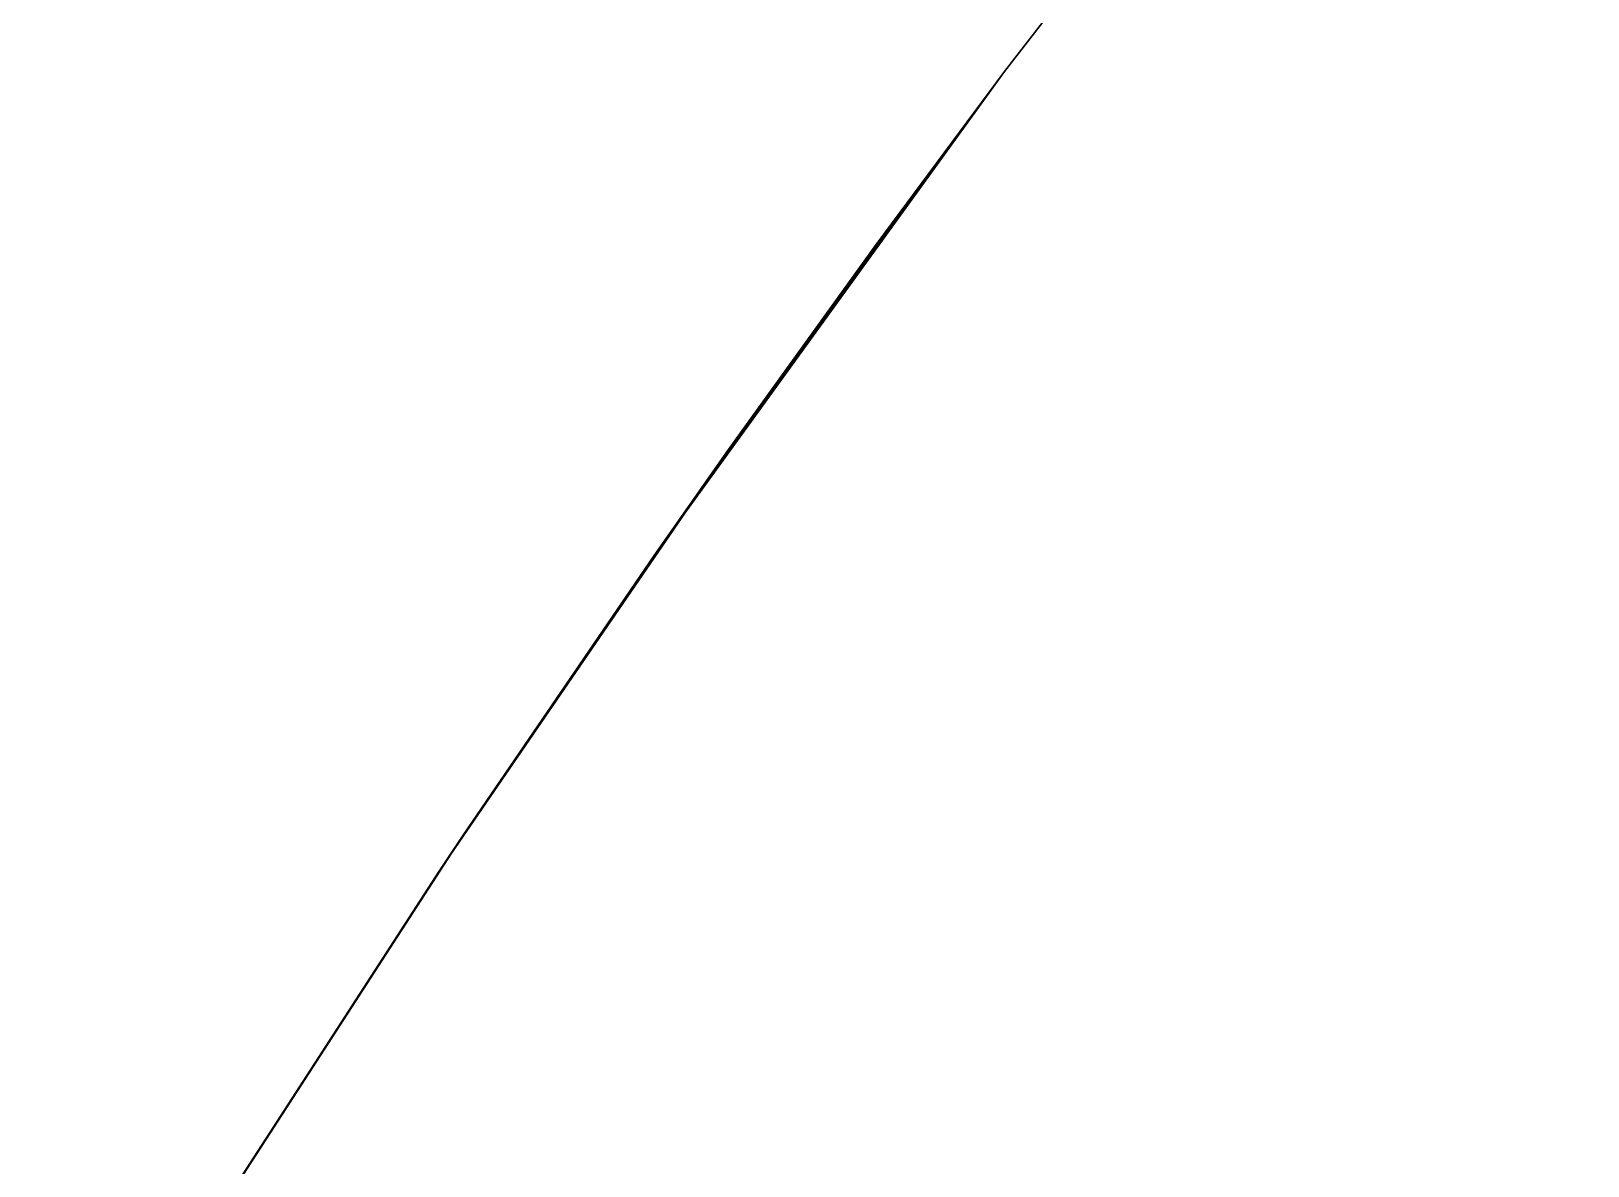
# Model space of a CAD drawing. Header units: metres. Extents: x -17.5 to 17.5, y -17.5 to 17.5.
# Drawn here: x -15.006 to -13.376, y 9.372 to 10.56 of the extents above; entities that cross this region are included whole.
import ezdxf

# ---------------------------------------------------------------- set-up
doc = ezdxf.new("R2010")
doc.units = ezdxf.units.M

msp = doc.modelspace()

# ---------------------------------------------------------------- meshes
at = {"layer": '10', "color": 1}
mesh = msp.add_polyface(dxfattribs=at)
corners = [(-13.6864, 10.9056, -20), (-13.6864, 10.9056, -19.5), (-13.3756, 11.2846, -19.5), (-13.3756, 11.2846, -20), (-13.6864, 10.9056, -19), (-13.3756, 11.2846, -19), (-13.6864, 10.9056, -18.5), (-13.3756, 11.2846, -18.5), (-13.6864, 10.9056, -18), (-13.3756, 11.2846, -18), (-13.6864, 10.9056, -17.5), (-13.3756, 11.2846, -17.5), (-13.6864, 10.9056, -17), (-13.3756, 11.2846, -17), (-13.6864, 10.9056, -16.5), (-13.3756, 11.2846, -16.5), (-13.6864, 10.9056, -16), (-13.3756, 11.2846, -16), (-13.6864, 10.9056, 16), (-13.6864, 10.9056, 16.5), (-13.3756, 11.2846, 16.5), (-13.3756, 11.2846, 16), (-13.6864, 10.9056, 17), (-13.3756, 11.2846, 17), (-13.6864, 10.9056, 17.5), (-13.3756, 11.2846, 17.5), (-13.6864, 10.9056, 18), (-13.3756, 11.2846, 18), (-13.6864, 10.9056, 18.5), (-13.3756, 11.2846, 18.5), (-13.6864, 10.9056, 19), (-13.3756, 11.2846, 19), (-13.6864, 10.9056, 19.5), (-13.3756, 11.2846, 19.5), (-13.9865, 10.518, 19), (-13.6864, 10.9056, 20), (-13.3756, 11.2846, 20), (-13.9865, 10.518, 19.5)]
mesh.append_faces([[corners[k] for k in face] for face in [(0, 1, 2), (3, 0, 2), (1, 4, 5), (2, 1, 5), (4, 6, 7), (5, 4, 7), (6, 8, 9), (7, 6, 9), (8, 10, 11), (9, 8, 11), (10, 12, 13), (11, 10, 13), (12, 14, 15), (13, 12, 15), (14, 16, 17), (15, 14, 17), (18, 19, 20), (21, 18, 20), (19, 22, 23), (20, 19, 23), (22, 24, 25), (23, 22, 25), (24, 26, 27), (25, 24, 27), (26, 28, 29), (27, 26, 29), (28, 30, 31), (29, 28, 31), (30, 32, 33), (30, 34, 32), (32, 35, 36), (32, 37, 35)]], dxfattribs={"color": 1})
mesh = msp.add_polyface(dxfattribs=at)
corners = [(-13.9865, 10.518, -20), (-13.9865, 10.518, -19.5), (-13.6864, 10.9056, -19.5), (-13.6864, 10.9056, -20), (-13.9865, 10.518, -19), (-13.6864, 10.9056, -19), (-13.9865, 10.518, -18.5), (-13.6864, 10.9056, -18.5), (-13.9865, 10.518, -18), (-13.6864, 10.9056, -18), (-13.9865, 10.518, -17.5), (-13.6864, 10.9056, -17.5), (-13.9865, 10.518, -17), (-13.6864, 10.9056, -17), (-13.9865, 10.518, -16.5), (-13.6864, 10.9056, -16.5), (-13.9865, 10.518, -16), (-13.6864, 10.9056, -16), (-13.9865, 10.518, 16), (-13.9865, 10.518, 16.5), (-13.6864, 10.9056, 16.5), (-13.6864, 10.9056, 16), (-13.9865, 10.518, 17), (-13.6864, 10.9056, 17), (-13.9865, 10.518, 17.5), (-13.6864, 10.9056, 17.5), (-13.9865, 10.518, 18), (-13.6864, 10.9056, 18), (-13.9865, 10.518, 18.5), (-13.6864, 10.9056, 18.5), (-13.9865, 10.518, 19), (-13.6864, 10.9056, 19), (-14.2756, 10.1222, 18.5), (-13.9865, 10.518, 19.5), (-13.6864, 10.9056, 19.5), (-14.2756, 10.1222, 19), (-13.9865, 10.518, 20), (-13.6864, 10.9056, 20), (-14.2756, 10.1222, 19.5)]
mesh.append_faces([[corners[k] for k in face] for face in [(0, 1, 2), (3, 0, 2), (1, 4, 5), (2, 1, 5), (4, 6, 7), (5, 4, 7), (6, 8, 9), (7, 6, 9), (8, 10, 11), (9, 8, 11), (10, 12, 13), (11, 10, 13), (12, 14, 15), (13, 12, 15), (14, 16, 17), (15, 14, 17), (18, 19, 20), (21, 18, 20), (19, 22, 23), (20, 19, 23), (22, 24, 25), (23, 22, 25), (24, 26, 27), (25, 24, 27), (26, 28, 29), (27, 26, 29), (28, 30, 31), (29, 28, 31), (28, 32, 30), (30, 33, 34), (30, 35, 33), (33, 36, 37), (33, 38, 36)]], dxfattribs={"color": 1})
mesh = msp.add_polyface(dxfattribs=at)
corners = [(-14.1208, 10.337, -15.5), (-14.3534, 10.0115, -15.5), (-14.1208, 10.337, -15), (-14.3534, 10.0115, -15), (-14.1208, 10.337, -14.5), (-14.3534, 10.0115, -14.5), (-14.1208, 10.337, -14), (-14.3534, 10.0115, -14), (-14.1208, 10.337, -13.5), (-14.3534, 10.0115, -13.5), (-14.1208, 10.337, -13), (-14.3534, 10.0115, -13), (-14.1208, 10.337, -12.5), (-14.3534, 10.0115, -12.5), (-14.1208, 10.337, -12), (-14.3534, 10.0115, -12), (-14.1208, 10.337, -11.5), (-14.3534, 10.0115, -11.5), (-14.1208, 10.337, -11), (-14.3534, 10.0115, -11), (-14.1208, 10.337, -10.5), (-14.3534, 10.0115, -10.5), (-14.1208, 10.337, -10), (-14.3534, 10.0115, -10), (-14.1208, 10.337, -9.5), (-14.3534, 10.0115, -9.5), (-14.1208, 10.337, -9), (-14.3534, 10.0115, -9), (-14.1208, 10.337, -8.5), (-14.3534, 10.0115, -8.5), (-14.1208, 10.337, -8), (-14.3534, 10.0115, -8), (-14.1208, 10.337, -7.5), (-14.3534, 10.0115, -7.5), (-14.1208, 10.337, -7), (-14.3534, 10.0115, -7), (-14.1208, 10.337, -6.5), (-14.3534, 10.0115, -6.5), (-14.1208, 10.337, -6), (-14.3534, 10.0115, -6), (-14.1208, 10.337, -5.5), (-14.3534, 10.0115, -5.5), (-14.1208, 10.337, -5), (-14.3534, 10.0115, -5), (-14.1208, 10.337, -4.5), (-14.3534, 10.0115, -4.5), (-14.1208, 10.337, -4), (-14.3534, 10.0115, -4), (-14.1208, 10.337, -3.5), (-14.3534, 10.0115, -3.5), (-14.1208, 10.337, -3), (-14.3534, 10.0115, -3), (-14.1208, 10.337, -2.5), (-14.3534, 10.0115, -2.5), (-14.1208, 10.337, -2), (-14.3534, 10.0115, -2), (-14.1208, 10.337, -1.5), (-14.3534, 10.0115, -1.5), (-14.1208, 10.337, -1), (-14.3534, 10.0115, -1), (-14.1208, 10.337, -0.5), (-14.3534, 10.0115, -0.5), (-14.1208, 10.337), (-14.3534, 10.0115), (-14.1208, 10.337, 0.5), (-14.3534, 10.0115, 0.5), (-14.1208, 10.337, 1), (-14.3534, 10.0115, 1), (-14.1208, 10.337, 1.5), (-14.3534, 10.0115, 1.5), (-14.1208, 10.337, 2), (-14.3534, 10.0115, 2), (-14.1208, 10.337, 2.5), (-14.3534, 10.0115, 2.5), (-14.1208, 10.337, 3), (-14.3534, 10.0115, 3), (-14.1208, 10.337, 3.5), (-14.3534, 10.0115, 3.5), (-14.1208, 10.337, 4), (-14.3534, 10.0115, 4), (-14.1208, 10.337, 4.5), (-14.3534, 10.0115, 4.5), (-14.1208, 10.337, 5), (-14.3534, 10.0115, 5), (-14.1208, 10.337, 5.5), (-14.3534, 10.0115, 5.5), (-14.1208, 10.337, 6), (-14.3534, 10.0115, 6), (-14.1208, 10.337, 6.5), (-14.3534, 10.0115, 6.5), (-14.1208, 10.337, 7), (-14.3534, 10.0115, 7), (-14.1208, 10.337, 7.5), (-14.3534, 10.0115, 7.5), (-14.1208, 10.337, 8), (-14.3534, 10.0115, 8), (-14.1208, 10.337, 8.5), (-14.3534, 10.0115, 8.5), (-14.1208, 10.337, 9), (-14.3534, 10.0115, 9), (-14.1208, 10.337, 9.5), (-14.3534, 10.0115, 9.5), (-14.1208, 10.337, 10), (-14.3534, 10.0115, 10), (-14.1208, 10.337, 10.5), (-14.3534, 10.0115, 10.5), (-14.1208, 10.337, 11), (-14.3534, 10.0115, 11), (-14.1208, 10.337, 11.5), (-14.3534, 10.0115, 11.5), (-14.1208, 10.337, 12), (-14.3534, 10.0115, 12), (-14.1208, 10.337, 12.5), (-14.3534, 10.0115, 12.5), (-14.1208, 10.337, 13), (-14.3534, 10.0115, 13), (-14.1208, 10.337, 13.5), (-14.3534, 10.0115, 13.5), (-14.1208, 10.337, 14), (-14.3534, 10.0115, 14), (-14.1208, 10.337, 14.5), (-14.3534, 10.0115, 14.5), (-14.1208, 10.337, 15), (-14.3534, 10.0115, 15), (-14.3534, 10.0115, 15.5), (-14.1208, 10.337, 15.5), (-14.2756, 10.1222, -16), (-14.2756, 10.1222, 16), (-13.9865, 10.518, 16)]
mesh.append_faces([[corners[k] for k in face] for face in [(0, 1, 2), (2, 3, 4), (4, 5, 6), (6, 7, 8), (8, 9, 10), (10, 11, 12), (12, 13, 14), (14, 15, 16), (16, 17, 18), (18, 19, 20), (20, 21, 22), (22, 23, 24), (24, 25, 26), (26, 27, 28), (28, 29, 30), (30, 31, 32), (32, 33, 34), (34, 35, 36), (36, 37, 38), (38, 39, 40), (40, 41, 42), (42, 43, 44), (44, 45, 46), (46, 47, 48), (48, 49, 50), (50, 51, 52), (52, 53, 54), (54, 55, 56), (56, 57, 58), (58, 59, 60), (60, 61, 62), (62, 63, 64), (64, 65, 66), (66, 67, 68), (68, 69, 70), (70, 71, 72), (72, 73, 74), (74, 75, 76), (76, 77, 78), (78, 79, 80), (80, 81, 82), (82, 83, 84), (84, 85, 86), (86, 87, 88), (88, 89, 90), (90, 91, 92), (92, 93, 94), (94, 95, 96), (96, 97, 98), (98, 99, 100), (100, 101, 102), (102, 103, 104), (104, 105, 106), (106, 107, 108), (108, 109, 110), (110, 111, 112), (112, 113, 114), (114, 115, 116), (116, 117, 118), (118, 119, 120), (120, 121, 122), (123, 124, 125), (126, 1, 0), (124, 127, 128)]], dxfattribs={"color": 1})
mesh = msp.add_polyface(dxfattribs=at)
corners = [(-14.2756, 10.1222, -20), (-14.2756, 10.1222, -19.5), (-13.9865, 10.518, -19.5), (-13.9865, 10.518, -20), (-14.2756, 10.1222, -19), (-13.9865, 10.518, -19), (-14.2756, 10.1222, -18.5), (-13.9865, 10.518, -18.5), (-14.2756, 10.1222, -18), (-13.9865, 10.518, -18), (-14.2756, 10.1222, -17.5), (-13.9865, 10.518, -17.5), (-14.2756, 10.1222, -17), (-13.9865, 10.518, -17), (-14.2756, 10.1222, -16.5), (-13.9865, 10.518, -16.5), (-14.2756, 10.1222, -16), (-13.9865, 10.518, -16), (-14.1208, 10.337, 15), (-14.3534, 10.0115, 15), (-14.1208, 10.337, 15.5), (-14.2756, 10.1222, 16), (-14.2756, 10.1222, 16.5), (-13.9865, 10.518, 16.5), (-13.9865, 10.518, 16), (-14.2756, 10.1222, 17), (-13.9865, 10.518, 17), (-14.2756, 10.1222, 17.5), (-13.9865, 10.518, 17.5), (-14.2756, 10.1222, 18), (-13.9865, 10.518, 18), (-14.2756, 10.1222, 18.5), (-13.9865, 10.518, 18.5), (-14.2756, 10.1222, 19), (-13.9865, 10.518, 19), (-14.2756, 10.1222, 19.5), (-13.9865, 10.518, 19.5), (-14.2756, 10.1222, 20), (-13.9865, 10.518, 20), (-14.1208, 10.337, -15.5), (-14.3534, 10.0115, 15.5)]
mesh.append_faces([[corners[k] for k in face] for face in [(0, 1, 2), (3, 0, 2), (1, 4, 5), (2, 1, 5), (4, 6, 7), (5, 4, 7), (6, 8, 9), (7, 6, 9), (8, 10, 11), (9, 8, 11), (10, 12, 13), (11, 10, 13), (12, 14, 15), (13, 12, 15), (14, 16, 17), (15, 14, 17), (18, 19, 20), (21, 22, 23), (24, 21, 23), (22, 25, 26), (23, 22, 26), (25, 27, 28), (26, 25, 28), (27, 29, 30), (28, 27, 30), (29, 31, 32), (30, 29, 32), (31, 33, 34), (33, 35, 36), (35, 37, 38), (17, 16, 39), (20, 40, 24)]], dxfattribs={"color": 1})
mesh = msp.add_polyface(dxfattribs=at)
corners = [(-14.3534, 10.0115, -15.5), (-14.3534, 10.0115, -15), (-14.1208, 10.337, -15), (-14.3534, 10.0115, -14.5), (-14.1208, 10.337, -14.5), (-14.3534, 10.0115, -14), (-14.1208, 10.337, -14), (-14.3534, 10.0115, -13.5), (-14.1208, 10.337, -13.5), (-14.3534, 10.0115, -13), (-14.1208, 10.337, -13), (-14.3534, 10.0115, -12.5), (-14.1208, 10.337, -12.5), (-14.3534, 10.0115, -12), (-14.1208, 10.337, -12), (-14.3534, 10.0115, -11.5), (-14.1208, 10.337, -11.5), (-14.3534, 10.0115, -11), (-14.1208, 10.337, -11), (-14.3534, 10.0115, -10.5), (-14.1208, 10.337, -10.5), (-14.3534, 10.0115, -10), (-14.1208, 10.337, -10), (-14.3534, 10.0115, -9.5), (-14.1208, 10.337, -9.5), (-14.3534, 10.0115, -9), (-14.1208, 10.337, -9), (-14.3534, 10.0115, -8.5), (-14.1208, 10.337, -8.5), (-14.3534, 10.0115, -8), (-14.1208, 10.337, -8), (-14.3534, 10.0115, -7.5), (-14.1208, 10.337, -7.5), (-14.3534, 10.0115, -7), (-14.1208, 10.337, -7), (-14.3534, 10.0115, -6.5), (-14.1208, 10.337, -6.5), (-14.3534, 10.0115, -6), (-14.1208, 10.337, -6), (-14.3534, 10.0115, -5.5), (-14.1208, 10.337, -5.5), (-14.3534, 10.0115, -5), (-14.1208, 10.337, -5), (-14.3534, 10.0115, -4.5), (-14.1208, 10.337, -4.5), (-14.3534, 10.0115, -4), (-14.1208, 10.337, -4), (-14.3534, 10.0115, -3.5), (-14.1208, 10.337, -3.5), (-14.3534, 10.0115, -3), (-14.1208, 10.337, -3), (-14.3534, 10.0115, -2.5), (-14.1208, 10.337, -2.5), (-14.3534, 10.0115, -2), (-14.1208, 10.337, -2), (-14.3534, 10.0115, -1.5), (-14.1208, 10.337, -1.5), (-14.2756, 10.1222, 18), (-14.5534, 9.7184, 18), (-14.2756, 10.1222, 18.5), (-14.5534, 9.7184, 18.5), (-14.2756, 10.1222, 19), (-14.5534, 9.7184, 19), (-14.2756, 10.1222, 19.5), (-14.5534, 9.7184, 19.5), (-14.2756, 10.1222, 20)]
mesh.append_faces([[corners[k] for k in face] for face in [(0, 1, 2), (1, 3, 4), (3, 5, 6), (5, 7, 8), (7, 9, 10), (9, 11, 12), (11, 13, 14), (13, 15, 16), (15, 17, 18), (17, 19, 20), (19, 21, 22), (21, 23, 24), (23, 25, 26), (25, 27, 28), (27, 29, 30), (29, 31, 32), (31, 33, 34), (33, 35, 36), (35, 37, 38), (37, 39, 40), (39, 41, 42), (41, 43, 44), (43, 45, 46), (45, 47, 48), (47, 49, 50), (49, 51, 52), (51, 53, 54), (53, 55, 56), (57, 58, 59), (59, 60, 61), (61, 62, 63), (63, 64, 65)]], dxfattribs={"color": 1})
mesh = msp.add_polyface(dxfattribs=at)
corners = [(-14.3534, 10.0115, -1.5), (-14.3534, 10.0115, -1), (-14.1208, 10.337, -1), (-14.3534, 10.0115, -0.5), (-14.1208, 10.337, -0.5), (-14.3534, 10.0115), (-14.1208, 10.337), (-14.3534, 10.0115, 0.5), (-14.1208, 10.337, 0.5), (-14.3534, 10.0115, 1), (-14.1208, 10.337, 1), (-14.3534, 10.0115, 1.5), (-14.1208, 10.337, 1.5), (-14.3534, 10.0115, 2), (-14.1208, 10.337, 2), (-14.3534, 10.0115, 2.5), (-14.1208, 10.337, 2.5), (-14.3534, 10.0115, 3), (-14.1208, 10.337, 3), (-14.3534, 10.0115, 3.5), (-14.1208, 10.337, 3.5), (-14.3534, 10.0115, 4), (-14.1208, 10.337, 4), (-14.3534, 10.0115, 4.5), (-14.1208, 10.337, 4.5), (-14.3534, 10.0115, 5), (-14.1208, 10.337, 5), (-14.3534, 10.0115, 5.5), (-14.1208, 10.337, 5.5), (-14.3534, 10.0115, 6), (-14.1208, 10.337, 6), (-14.3534, 10.0115, 6.5), (-14.1208, 10.337, 6.5), (-14.3534, 10.0115, 7), (-14.1208, 10.337, 7), (-14.3534, 10.0115, 7.5), (-14.1208, 10.337, 7.5), (-14.3534, 10.0115, 8), (-14.1208, 10.337, 8), (-14.3534, 10.0115, 8.5), (-14.1208, 10.337, 8.5), (-14.3534, 10.0115, 9), (-14.1208, 10.337, 9), (-14.3534, 10.0115, 9.5), (-14.1208, 10.337, 9.5), (-14.3534, 10.0115, 10), (-14.1208, 10.337, 10), (-14.3534, 10.0115, 10.5), (-14.1208, 10.337, 10.5), (-14.3534, 10.0115, 11), (-14.1208, 10.337, 11), (-14.3534, 10.0115, 11.5), (-14.1208, 10.337, 11.5), (-14.3534, 10.0115, 12), (-14.1208, 10.337, 12), (-14.3534, 10.0115, 12.5), (-14.1208, 10.337, 12.5), (-14.3534, 10.0115, 13), (-14.1208, 10.337, 13), (-14.3534, 10.0115, 13.5), (-14.1208, 10.337, 13.5), (-14.3534, 10.0115, 14), (-14.1208, 10.337, 14), (-14.3534, 10.0115, 14.5), (-14.1208, 10.337, 14.5), (-14.3534, 10.0115, 15), (-14.1208, 10.337, 15)]
mesh.append_faces([[corners[k] for k in face] for face in [(0, 1, 2), (1, 3, 4), (3, 5, 6), (5, 7, 8), (7, 9, 10), (9, 11, 12), (11, 13, 14), (13, 15, 16), (15, 17, 18), (17, 19, 20), (19, 21, 22), (21, 23, 24), (23, 25, 26), (25, 27, 28), (27, 29, 30), (29, 31, 32), (31, 33, 34), (33, 35, 36), (35, 37, 38), (37, 39, 40), (39, 41, 42), (41, 43, 44), (43, 45, 46), (45, 47, 48), (47, 49, 50), (49, 51, 52), (51, 53, 54), (53, 55, 56), (55, 57, 58), (57, 59, 60), (59, 61, 62), (61, 63, 64), (63, 65, 66)]], dxfattribs={"color": 1})
mesh = msp.add_polyface(dxfattribs=at)
corners = [(-14.5534, 9.7184, -20), (-14.5534, 9.7184, -19.5), (-14.2756, 10.1222, -19.5), (-14.5534, 9.7184, -19), (-14.2756, 10.1222, -19), (-14.5534, 9.7184, -18.5), (-14.2756, 10.1222, -18.5), (-14.5534, 9.7184, -18), (-14.2756, 10.1222, -18), (-14.5534, 9.7184, -17.5), (-14.2756, 10.1222, -17.5), (-14.5534, 9.7184, -17), (-14.2756, 10.1222, -17), (-14.5534, 9.7184, -16.5), (-14.2756, 10.1222, -16.5), (-14.5534, 9.7184, -16), (-14.2756, 10.1222, -16), (-14.3534, 10.0115, -15.5), (-14.5784, 9.6809, -15.5), (-14.3534, 10.0115, -15), (-14.5784, 9.6809, -15), (-14.3534, 10.0115, -14.5), (-14.5784, 9.6809, -14.5), (-14.3534, 10.0115, -14), (-14.5784, 9.6809, -14), (-14.3534, 10.0115, -13.5), (-14.5784, 9.6809, -13.5), (-14.3534, 10.0115, -13), (-14.5784, 9.6809, -13), (-14.3534, 10.0115, -12.5), (-14.5784, 9.6809, -12.5), (-14.3534, 10.0115, -12), (-14.5784, 9.6809, -12), (-14.3534, 10.0115, -11.5), (-14.5784, 9.6809, -11.5), (-14.3534, 10.0115, -11), (-14.5784, 9.6809, -11), (-14.3534, 10.0115, -10.5), (-14.5784, 9.6809, -10.5), (-14.3534, 10.0115, -10), (-14.5784, 9.6809, -10), (-14.3534, 10.0115, -9.5), (-14.5784, 9.6809, 14), (-14.5784, 9.6809, 14.5), (-14.3534, 10.0115, 14.5), (-14.5784, 9.6809, 15), (-14.3534, 10.0115, 15), (-14.5784, 9.6809, 15.5), (-14.3534, 10.0115, 15.5), (-14.5534, 9.7184, 16), (-14.5534, 9.7184, 16.5), (-14.2756, 10.1222, 16.5), (-14.5534, 9.7184, 17), (-14.2756, 10.1222, 17), (-14.5534, 9.7184, 17.5), (-14.2756, 10.1222, 17.5), (-14.5534, 9.7184, 18), (-14.2756, 10.1222, 18), (-14.5534, 9.7184, 18.5), (-14.2756, 10.1222, 18.5), (-14.5534, 9.7184, 19), (-14.2756, 10.1222, 19), (-14.5534, 9.7184, 19.5), (-14.2756, 10.1222, 19.5), (-14.5534, 9.7184, 20), (-14.2756, 10.1222, 20), (-14.2756, 10.1222, 16)]
mesh.append_faces([[corners[k] for k in face] for face in [(0, 1, 2), (1, 3, 4), (3, 5, 6), (5, 7, 8), (7, 9, 10), (9, 11, 12), (11, 13, 14), (13, 15, 16), (17, 18, 19), (19, 20, 21), (21, 22, 23), (23, 24, 25), (25, 26, 27), (27, 28, 29), (29, 30, 31), (31, 32, 33), (33, 34, 35), (35, 36, 37), (37, 38, 39), (39, 40, 41), (42, 43, 44), (43, 45, 46), (45, 47, 48), (49, 50, 51), (50, 52, 53), (52, 54, 55), (54, 56, 57), (56, 58, 59), (58, 60, 61), (60, 62, 63), (62, 64, 65), (15, 18, 17), (47, 49, 66)]], dxfattribs={"color": 1})
mesh = msp.add_polyface(dxfattribs=at)
corners = [(-14.2756, 10.1222, -20), (-14.5534, 9.7184, -20), (-14.2756, 10.1222, -19.5), (-14.5534, 9.7184, -19.5), (-14.2756, 10.1222, -19), (-14.5534, 9.7184, -19), (-14.2756, 10.1222, -18.5), (-14.5534, 9.7184, -18.5), (-14.2756, 10.1222, -18), (-14.5534, 9.7184, -18), (-14.2756, 10.1222, -17.5), (-14.5534, 9.7184, -17.5), (-14.2756, 10.1222, -17), (-14.5534, 9.7184, -17), (-14.2756, 10.1222, -16.5), (-14.5534, 9.7184, -16.5), (-14.2756, 10.1222, -16), (-14.3534, 10.0115, -9.5), (-14.5784, 9.6809, -9.5), (-14.3534, 10.0115, -9), (-14.5784, 9.6809, -9), (-14.3534, 10.0115, -8.5), (-14.5784, 9.6809, -8.5), (-14.3534, 10.0115, -8), (-14.5784, 9.6809, -8), (-14.3534, 10.0115, -7.5), (-14.5784, 9.6809, -7.5), (-14.3534, 10.0115, -7), (-14.5784, 9.6809, -7), (-14.3534, 10.0115, -6.5), (-14.5784, 9.6809, -6.5), (-14.3534, 10.0115, -6), (-14.5784, 9.6809, -6), (-14.3534, 10.0115, -5.5), (-14.5784, 9.6809, -5.5), (-14.3534, 10.0115, -5), (-14.5784, 9.6809, -5), (-14.3534, 10.0115, -4.5), (-14.5784, 9.6809, -4.5), (-14.3534, 10.0115, -4), (-14.5784, 9.6809, -4), (-14.3534, 10.0115, -3.5), (-14.5784, 9.6809, -3.5), (-14.3534, 10.0115, -3), (-14.5784, 9.6809, -3), (-14.3534, 10.0115, -2.5), (-14.5784, 9.6809, -2.5), (-14.3534, 10.0115, -2), (-14.5784, 9.6809, -2), (-14.3534, 10.0115, -1.5), (-14.5784, 9.6809, -1.5), (-14.3534, 10.0115, -1), (-14.5784, 9.6809, -1), (-14.3534, 10.0115, -0.5), (-14.5784, 9.6809, -0.5), (-14.3534, 10.0115), (-14.5784, 9.6809), (-14.3534, 10.0115, 0.5), (-14.5784, 9.6809, 0.5), (-14.3534, 10.0115, 1), (-14.5784, 9.6809, 1), (-14.3534, 10.0115, 1.5), (-14.5784, 9.6809, 1.5), (-14.3534, 10.0115, 2), (-14.5784, 9.6809, 2), (-14.3534, 10.0115, 2.5), (-14.5784, 9.6809, 2.5), (-14.3534, 10.0115, 3), (-14.5784, 9.6809, 3), (-14.3534, 10.0115, 3.5), (-14.5784, 9.6809, 3.5), (-14.3534, 10.0115, 4), (-14.5784, 9.6809, 4), (-14.3534, 10.0115, 4.5), (-14.5784, 9.6809, 4.5), (-14.3534, 10.0115, 5), (-14.5784, 9.6809, 5), (-14.3534, 10.0115, 5.5), (-14.5784, 9.6809, 5.5), (-14.3534, 10.0115, 6), (-14.5784, 9.6809, 6), (-14.3534, 10.0115, 6.5), (-14.5784, 9.6809, 6.5), (-14.3534, 10.0115, 7), (-14.5784, 9.6809, 7), (-14.3534, 10.0115, 7.5), (-14.5784, 9.6809, 7.5), (-14.3534, 10.0115, 8), (-14.5784, 9.6809, 8), (-14.3534, 10.0115, 8.5), (-14.5784, 9.6809, 8.5), (-14.3534, 10.0115, 9), (-14.5784, 9.6809, 9), (-14.3534, 10.0115, 9.5), (-14.5784, 9.6809, 9.5), (-14.3534, 10.0115, 10), (-14.5784, 9.6809, 10), (-14.3534, 10.0115, 10.5), (-14.5784, 9.6809, 10.5), (-14.3534, 10.0115, 11), (-14.5784, 9.6809, 11), (-14.3534, 10.0115, 11.5), (-14.5784, 9.6809, 11.5), (-14.3534, 10.0115, 12), (-14.5784, 9.6809, 12), (-14.3534, 10.0115, 12.5), (-14.5784, 9.6809, 12.5), (-14.3534, 10.0115, 13), (-14.5784, 9.6809, 13), (-14.3534, 10.0115, 13.5), (-14.5784, 9.6809, 13.5), (-14.3534, 10.0115, 14), (-14.5784, 9.6809, 14), (-14.3534, 10.0115, 14.5), (-14.5784, 9.6809, 14.5), (-14.3534, 10.0115, 15), (-14.5784, 9.6809, 15), (-14.3534, 10.0115, 15.5), (-14.2756, 10.1222, 16), (-14.5534, 9.7184, 16), (-14.2756, 10.1222, 16.5), (-14.5534, 9.7184, 16.5), (-14.2756, 10.1222, 17), (-14.5534, 9.7184, 17), (-14.2756, 10.1222, 17.5), (-14.5534, 9.7184, 17.5), (-14.2756, 10.1222, 18), (-14.5534, 9.7184, -16), (-14.3534, 10.0115, -15.5), (-14.5784, 9.6809, 15.5)]
mesh.append_faces([[corners[k] for k in face] for face in [(0, 1, 2), (2, 3, 4), (4, 5, 6), (6, 7, 8), (8, 9, 10), (10, 11, 12), (12, 13, 14), (14, 15, 16), (17, 18, 19), (19, 20, 21), (21, 22, 23), (23, 24, 25), (25, 26, 27), (27, 28, 29), (29, 30, 31), (31, 32, 33), (33, 34, 35), (35, 36, 37), (37, 38, 39), (39, 40, 41), (41, 42, 43), (43, 44, 45), (45, 46, 47), (47, 48, 49), (49, 50, 51), (51, 52, 53), (53, 54, 55), (55, 56, 57), (57, 58, 59), (59, 60, 61), (61, 62, 63), (63, 64, 65), (65, 66, 67), (67, 68, 69), (69, 70, 71), (71, 72, 73), (73, 74, 75), (75, 76, 77), (77, 78, 79), (79, 80, 81), (81, 82, 83), (83, 84, 85), (85, 86, 87), (87, 88, 89), (89, 90, 91), (91, 92, 93), (93, 94, 95), (95, 96, 97), (97, 98, 99), (99, 100, 101), (101, 102, 103), (103, 104, 105), (105, 106, 107), (107, 108, 109), (109, 110, 111), (111, 112, 113), (113, 114, 115), (115, 116, 117), (118, 119, 120), (120, 121, 122), (122, 123, 124), (124, 125, 126), (16, 127, 128), (117, 129, 118)]], dxfattribs={"color": 1})
mesh = msp.add_polyface(dxfattribs=at)
corners = [(-14.5534, 9.7184, -20), (-14.8199, 9.307, -20), (-14.5534, 9.7184, -19.5), (-14.8199, 9.307, -19.5), (-14.5534, 9.7184, -19), (-14.8199, 9.307, -19), (-14.5534, 9.7184, -18.5), (-14.8199, 9.307, -18.5), (-14.5534, 9.7184, -18), (-14.8199, 9.307, -18), (-14.5534, 9.7184, -17.5), (-14.8199, 9.307, -17.5), (-14.5534, 9.7184, -17), (-14.8199, 9.307, -17), (-14.5534, 9.7184, -16.5), (-14.8199, 9.307, -16.5), (-14.5534, 9.7184, -16), (-14.5784, 9.6809, -15.5), (-14.5784, 9.6809, -15), (-14.3534, 10.0115, -15), (-14.5784, 9.6809, -14.5), (-14.3534, 10.0115, -14.5), (-14.5784, 9.6809, -14), (-14.3534, 10.0115, -14), (-14.5784, 9.6809, -13.5), (-14.3534, 10.0115, -13.5), (-14.5784, 9.6809, -13), (-14.3534, 10.0115, -13), (-14.5784, 9.6809, -12.5), (-14.3534, 10.0115, -12.5), (-14.5784, 9.6809, -12), (-14.3534, 10.0115, -12), (-14.5784, 9.6809, -11.5), (-14.3534, 10.0115, -11.5), (-14.5784, 9.6809, -11), (-14.3534, 10.0115, -11), (-14.5784, 9.6809, -10.5), (-14.3534, 10.0115, -10.5), (-14.5784, 9.6809, -10), (-14.3534, 10.0115, -10), (-14.5784, 9.6809, -9.5), (-14.3534, 10.0115, -9.5), (-14.5784, 9.6809, -9), (-14.3534, 10.0115, -9), (-14.5784, 9.6809, -8.5), (-14.3534, 10.0115, -8.5), (-14.5784, 9.6809, -8), (-14.3534, 10.0115, -8), (-14.5784, 9.6809, -7.5), (-14.3534, 10.0115, -7.5), (-14.5784, 9.6809, -7), (-14.3534, 10.0115, -7), (-14.5784, 9.6809, -6.5), (-14.3534, 10.0115, -6.5), (-14.5784, 9.6809, -6), (-14.3534, 10.0115, -6), (-14.5784, 9.6809, -5.5), (-14.3534, 10.0115, -5.5), (-14.5784, 9.6809, -5), (-14.3534, 10.0115, -5), (-14.5784, 9.6809, -4.5), (-14.3534, 10.0115, -4.5), (-14.5784, 9.6809, -4), (-14.3534, 10.0115, -4), (-14.5784, 9.6809, -3.5), (-14.3534, 10.0115, -3.5), (-14.5784, 9.6809, -3), (-14.3534, 10.0115, -3), (-14.5784, 9.6809, -2.5), (-14.3534, 10.0115, -2.5), (-14.5784, 9.6809, -2), (-14.3534, 10.0115, -2), (-14.5784, 9.6809, 5.5), (-14.7959, 9.3451, 5.5), (-14.5784, 9.6809, 6), (-14.7959, 9.3451, 6), (-14.5784, 9.6809, 6.5), (-14.7959, 9.3451, 6.5), (-14.5784, 9.6809, 7), (-14.7959, 9.3451, 7), (-14.5784, 9.6809, 7.5), (-14.7959, 9.3451, 7.5), (-14.5784, 9.6809, 8), (-14.7959, 9.3451, 8), (-14.5784, 9.6809, 8.5), (-14.7959, 9.3451, 8.5), (-14.5784, 9.6809, 9), (-14.7959, 9.3451, 9), (-14.5784, 9.6809, 9.5), (-14.7959, 9.3451, 9.5), (-14.5784, 9.6809, 10), (-14.7959, 9.3451, 10), (-14.5784, 9.6809, 10.5), (-14.7959, 9.3451, 10.5), (-14.5784, 9.6809, 11), (-14.7959, 9.3451, 11), (-14.5784, 9.6809, 11.5), (-14.7959, 9.3451, 11.5), (-14.5784, 9.6809, 12), (-14.7959, 9.3451, 12), (-14.5784, 9.6809, 12.5), (-14.7959, 9.3451, 12.5), (-14.5784, 9.6809, 13), (-14.7959, 9.3451, 13), (-14.5784, 9.6809, 13.5), (-14.7959, 9.3451, 13.5), (-14.5784, 9.6809, 14), (-14.7959, 9.3451, 14), (-14.5784, 9.6809, 14.5), (-14.7959, 9.3451, 14.5), (-14.5784, 9.6809, 15), (-14.7959, 9.3451, 15), (-14.5784, 9.6809, 15.5), (-14.5534, 9.7184, 16), (-14.8199, 9.307, 16), (-14.5534, 9.7184, 16.5), (-14.8199, 9.307, 16.5), (-14.5534, 9.7184, 17), (-14.8199, 9.307, 17), (-14.5534, 9.7184, 17.5), (-14.8199, 9.307, 17.5), (-14.5534, 9.7184, 18), (-14.8199, 9.307, 18), (-14.5534, 9.7184, 18.5), (-14.8199, 9.307, 18.5), (-14.5534, 9.7184, 19), (-14.8199, 9.307, 19), (-14.5534, 9.7184, 19.5), (-14.8199, 9.307, 19.5), (-14.5534, 9.7184, 20), (-14.7959, 9.3451, 15.5)]
mesh.append_faces([[corners[k] for k in face] for face in [(0, 1, 2), (2, 3, 4), (4, 5, 6), (6, 7, 8), (8, 9, 10), (10, 11, 12), (12, 13, 14), (14, 15, 16), (17, 18, 19), (18, 20, 21), (20, 22, 23), (22, 24, 25), (24, 26, 27), (26, 28, 29), (28, 30, 31), (30, 32, 33), (32, 34, 35), (34, 36, 37), (36, 38, 39), (38, 40, 41), (40, 42, 43), (42, 44, 45), (44, 46, 47), (46, 48, 49), (48, 50, 51), (50, 52, 53), (52, 54, 55), (54, 56, 57), (56, 58, 59), (58, 60, 61), (60, 62, 63), (62, 64, 65), (64, 66, 67), (66, 68, 69), (68, 70, 71), (72, 73, 74), (74, 75, 76), (76, 77, 78), (78, 79, 80), (80, 81, 82), (82, 83, 84), (84, 85, 86), (86, 87, 88), (88, 89, 90), (90, 91, 92), (92, 93, 94), (94, 95, 96), (96, 97, 98), (98, 99, 100), (100, 101, 102), (102, 103, 104), (104, 105, 106), (106, 107, 108), (108, 109, 110), (110, 111, 112), (113, 114, 115), (115, 116, 117), (117, 118, 119), (119, 120, 121), (121, 122, 123), (123, 124, 125), (125, 126, 127), (127, 128, 129), (112, 130, 113)]], dxfattribs={"color": 1})
mesh = msp.add_polyface(dxfattribs=at)
corners = [(-14.5784, 9.6809, -2), (-14.5784, 9.6809, -1.5), (-14.3534, 10.0115, -1.5), (-14.5784, 9.6809, -1), (-14.3534, 10.0115, -1), (-14.5784, 9.6809, -0.5), (-14.3534, 10.0115, -0.5), (-14.5784, 9.6809), (-14.3534, 10.0115), (-14.5784, 9.6809, 0.5), (-14.3534, 10.0115, 0.5), (-14.5784, 9.6809, 1), (-14.3534, 10.0115, 1), (-14.5784, 9.6809, 1.5), (-14.3534, 10.0115, 1.5), (-14.5784, 9.6809, 2), (-14.3534, 10.0115, 2), (-14.5784, 9.6809, 2.5), (-14.3534, 10.0115, 2.5), (-14.5784, 9.6809, 3), (-14.3534, 10.0115, 3), (-14.5784, 9.6809, 3.5), (-14.3534, 10.0115, 3.5), (-14.5784, 9.6809, 4), (-14.3534, 10.0115, 4), (-14.5784, 9.6809, 4.5), (-14.3534, 10.0115, 4.5), (-14.5784, 9.6809, 5), (-14.3534, 10.0115, 5), (-14.5784, 9.6809, 5.5), (-14.3534, 10.0115, 5.5), (-14.5784, 9.6809, 6), (-14.3534, 10.0115, 6), (-14.5784, 9.6809, 6.5), (-14.3534, 10.0115, 6.5), (-14.5784, 9.6809, 7), (-14.3534, 10.0115, 7), (-14.5784, 9.6809, 7.5), (-14.3534, 10.0115, 7.5), (-14.5784, 9.6809, 8), (-14.3534, 10.0115, 8), (-14.5784, 9.6809, 8.5), (-14.3534, 10.0115, 8.5), (-14.5784, 9.6809, 9), (-14.3534, 10.0115, 9), (-14.5784, 9.6809, 9.5), (-14.3534, 10.0115, 9.5), (-14.5784, 9.6809, 10), (-14.3534, 10.0115, 10), (-14.5784, 9.6809, 10.5), (-14.3534, 10.0115, 10.5), (-14.5784, 9.6809, 11), (-14.3534, 10.0115, 11), (-14.5784, 9.6809, 11.5), (-14.3534, 10.0115, 11.5), (-14.5784, 9.6809, 12), (-14.3534, 10.0115, 12), (-14.5784, 9.6809, 12.5), (-14.3534, 10.0115, 12.5), (-14.5784, 9.6809, 13), (-14.3534, 10.0115, 13), (-14.5784, 9.6809, 13.5), (-14.3534, 10.0115, 13.5), (-14.5784, 9.6809, 14), (-14.3534, 10.0115, 14)]
mesh.append_faces([[corners[k] for k in face] for face in [(0, 1, 2), (1, 3, 4), (3, 5, 6), (5, 7, 8), (7, 9, 10), (9, 11, 12), (11, 13, 14), (13, 15, 16), (15, 17, 18), (17, 19, 20), (19, 21, 22), (21, 23, 24), (23, 25, 26), (25, 27, 28), (27, 29, 30), (29, 31, 32), (31, 33, 34), (33, 35, 36), (35, 37, 38), (37, 39, 40), (39, 41, 42), (41, 43, 44), (43, 45, 46), (45, 47, 48), (47, 49, 50), (49, 51, 52), (51, 53, 54), (53, 55, 56), (55, 57, 58), (57, 59, 60), (59, 61, 62), (61, 63, 64)]], dxfattribs={"color": 1})
mesh = msp.add_polyface(dxfattribs=at)
corners = [(-14.8199, 9.307, -20), (-14.8199, 9.307, -19.5), (-14.5534, 9.7184, -19.5), (-14.8199, 9.307, -19), (-14.5534, 9.7184, -19), (-14.8199, 9.307, -18.5), (-14.5534, 9.7184, -18.5), (-14.8199, 9.307, -18), (-14.5534, 9.7184, -18), (-14.8199, 9.307, -17.5), (-14.5534, 9.7184, -17.5), (-14.8199, 9.307, -17), (-14.5534, 9.7184, -17), (-14.8199, 9.307, -16.5), (-14.5534, 9.7184, -16.5), (-14.8199, 9.307, -16), (-14.5534, 9.7184, -16), (-14.7959, 9.3451, -15.5), (-14.7959, 9.3451, -15), (-14.5784, 9.6809, -15), (-14.7959, 9.3451, -14.5), (-14.5784, 9.6809, -14.5), (-14.7959, 9.3451, -14), (-14.5784, 9.6809, -14), (-14.7959, 9.3451, -13.5), (-14.5784, 9.6809, -13.5), (-14.7959, 9.3451, -13), (-14.5784, 9.6809, -13), (-14.7959, 9.3451, -12.5), (-14.5784, 9.6809, -12.5), (-14.7959, 9.3451, -12), (-14.5784, 9.6809, -12), (-14.7959, 9.3451, -11.5), (-14.5784, 9.6809, -11.5), (-14.7959, 9.3451, -11), (-14.5784, 9.6809, -11), (-14.7959, 9.3451, -10.5), (-14.5784, 9.6809, -10.5), (-14.7959, 9.3451, -10), (-14.5784, 9.6809, -10), (-14.7959, 9.3451, -9.5), (-14.5784, 9.6809, -9.5), (-14.7959, 9.3451, -9), (-14.5784, 9.6809, -9), (-14.7959, 9.3451, -8.5), (-14.5784, 9.6809, -8.5), (-14.7959, 9.3451, -8), (-14.5784, 9.6809, -8), (-14.7959, 9.3451, -7.5), (-14.5784, 9.6809, -7.5), (-14.7959, 9.3451, -7), (-14.5784, 9.6809, -7), (-14.7959, 9.3451, -6.5), (-14.5784, 9.6809, -6.5), (-14.7959, 9.3451, -6), (-14.5784, 9.6809, -6), (-14.7959, 9.3451, -5.5), (-14.5784, 9.6809, -5.5), (-14.7959, 9.3451, -5), (-14.5784, 9.6809, -5), (-14.7959, 9.3451, -4.5), (-14.5784, 9.6809, -4.5), (-14.7959, 9.3451, -4), (-14.5784, 9.6809, -4), (-14.7959, 9.3451, -3.5), (-14.5784, 9.6809, -3.5), (-14.7959, 9.3451, -3), (-14.5784, 9.6809, -3), (-14.7959, 9.3451, -2.5), (-14.5784, 9.6809, -2.5), (-14.7959, 9.3451, -2), (-14.5784, 9.6809, -2), (-14.7959, 9.3451, -1.5), (-14.5784, 9.6809, -1.5), (-14.7959, 9.3451, -1), (-14.5784, 9.6809, -1), (-14.7959, 9.3451, -0.5), (-14.5784, 9.6809, -0.5), (-14.7959, 9.3451), (-14.5784, 9.6809), (-14.7959, 9.3451, 0.5), (-14.5784, 9.6809, 0.5), (-14.7959, 9.3451, 1), (-14.5784, 9.6809, 1), (-14.7959, 9.3451, 1.5), (-14.5784, 9.6809, 1.5), (-14.7959, 9.3451, 2), (-14.5784, 9.6809, 2), (-14.7959, 9.3451, 2.5), (-14.5784, 9.6809, 2.5), (-14.7959, 9.3451, 3), (-14.5784, 9.6809, 3), (-14.7959, 9.3451, 3.5), (-14.5784, 9.6809, 3.5), (-14.7959, 9.3451, 4), (-14.5784, 9.6809, 4), (-14.7959, 9.3451, 4.5), (-14.5784, 9.6809, 4.5), (-14.7959, 9.3451, 12.5), (-15.0056, 9.0045, 12.5), (-14.7959, 9.3451, 13), (-15.0056, 9.0045, 13), (-14.7959, 9.3451, 13.5), (-15.0056, 9.0045, 13.5), (-14.7959, 9.3451, 14), (-15.0056, 9.0045, 14), (-14.7959, 9.3451, 14.5), (-15.0056, 9.0045, 14.5), (-14.7959, 9.3451, 15), (-15.0056, 9.0045, 15), (-14.7959, 9.3451, 15.5), (-14.8199, 9.307, 16), (-14.8199, 9.307, 16.5), (-14.5534, 9.7184, 16.5), (-14.8199, 9.307, 17), (-14.5534, 9.7184, 17), (-14.8199, 9.307, 17.5), (-14.5534, 9.7184, 17.5), (-14.8199, 9.307, 18), (-14.5534, 9.7184, 18), (-14.8199, 9.307, 18.5), (-14.5534, 9.7184, 18.5), (-14.8199, 9.307, 19), (-14.5534, 9.7184, 19), (-14.8199, 9.307, 19.5), (-14.5534, 9.7184, 19.5), (-14.8199, 9.307, 20), (-14.5534, 9.7184, 20), (-14.5784, 9.6809, -15.5), (-14.5534, 9.7184, 16)]
mesh.append_faces([[corners[k] for k in face] for face in [(0, 1, 2), (1, 3, 4), (3, 5, 6), (5, 7, 8), (7, 9, 10), (9, 11, 12), (11, 13, 14), (13, 15, 16), (17, 18, 19), (18, 20, 21), (20, 22, 23), (22, 24, 25), (24, 26, 27), (26, 28, 29), (28, 30, 31), (30, 32, 33), (32, 34, 35), (34, 36, 37), (36, 38, 39), (38, 40, 41), (40, 42, 43), (42, 44, 45), (44, 46, 47), (46, 48, 49), (48, 50, 51), (50, 52, 53), (52, 54, 55), (54, 56, 57), (56, 58, 59), (58, 60, 61), (60, 62, 63), (62, 64, 65), (64, 66, 67), (66, 68, 69), (68, 70, 71), (70, 72, 73), (72, 74, 75), (74, 76, 77), (76, 78, 79), (78, 80, 81), (80, 82, 83), (82, 84, 85), (84, 86, 87), (86, 88, 89), (88, 90, 91), (90, 92, 93), (92, 94, 95), (94, 96, 97), (98, 99, 100), (100, 101, 102), (102, 103, 104), (104, 105, 106), (106, 107, 108), (108, 109, 110), (111, 112, 113), (112, 114, 115), (114, 116, 117), (116, 118, 119), (118, 120, 121), (120, 122, 123), (122, 124, 125), (124, 126, 127), (15, 17, 128), (110, 111, 129)]], dxfattribs={"color": 1})
mesh = msp.add_polyface(dxfattribs=at)
corners = [(-14.5784, 9.6809, -15.5), (-14.7959, 9.3451, -15.5), (-14.5784, 9.6809, -15), (-14.7959, 9.3451, -15), (-14.5784, 9.6809, -14.5), (-14.7959, 9.3451, -14.5), (-14.5784, 9.6809, -14), (-14.7959, 9.3451, -14), (-14.5784, 9.6809, -13.5), (-14.7959, 9.3451, -13.5), (-14.5784, 9.6809, -13), (-14.7959, 9.3451, -13), (-14.5784, 9.6809, -12.5), (-14.7959, 9.3451, -12.5), (-14.5784, 9.6809, -12), (-14.7959, 9.3451, -12), (-14.5784, 9.6809, -11.5), (-14.7959, 9.3451, -11.5), (-14.5784, 9.6809, -11), (-14.7959, 9.3451, 4.5), (-14.7959, 9.3451, 5), (-14.5784, 9.6809, 5), (-14.7959, 9.3451, 5.5), (-14.5784, 9.6809, 5.5), (-14.7959, 9.3451, 6), (-14.5784, 9.6809, 6), (-14.7959, 9.3451, 6.5), (-14.5784, 9.6809, 6.5), (-14.7959, 9.3451, 7), (-14.5784, 9.6809, 7), (-14.7959, 9.3451, 7.5), (-14.5784, 9.6809, 7.5), (-14.7959, 9.3451, 8), (-14.5784, 9.6809, 8), (-14.7959, 9.3451, 8.5), (-14.5784, 9.6809, 8.5), (-14.7959, 9.3451, 9), (-14.5784, 9.6809, 9), (-14.7959, 9.3451, 9.5), (-14.5784, 9.6809, 9.5), (-14.7959, 9.3451, 10), (-14.5784, 9.6809, 10), (-14.7959, 9.3451, 10.5), (-14.5784, 9.6809, 10.5), (-14.7959, 9.3451, 11), (-14.5784, 9.6809, 11), (-14.7959, 9.3451, 11.5), (-14.5784, 9.6809, 11.5), (-14.7959, 9.3451, 12), (-14.5784, 9.6809, 12), (-14.7959, 9.3451, 12.5), (-14.5784, 9.6809, 12.5), (-14.7959, 9.3451, 13), (-14.5784, 9.6809, 13), (-14.7959, 9.3451, 13.5), (-14.5784, 9.6809, 13.5), (-14.7959, 9.3451, 14), (-14.5784, 9.6809, 14), (-14.7959, 9.3451, 14.5), (-14.5784, 9.6809, 14.5), (-14.7959, 9.3451, 15), (-14.5784, 9.6809, 15), (-14.7959, 9.3451, 15.5), (-14.5784, 9.6809, 15.5), (-14.5534, 9.7184, -16), (-14.8199, 9.307, -16)]
mesh.append_faces([[corners[k] for k in face] for face in [(0, 1, 2), (2, 3, 4), (4, 5, 6), (6, 7, 8), (8, 9, 10), (10, 11, 12), (12, 13, 14), (14, 15, 16), (16, 17, 18), (19, 20, 21), (20, 22, 23), (22, 24, 25), (24, 26, 27), (26, 28, 29), (28, 30, 31), (30, 32, 33), (32, 34, 35), (34, 36, 37), (36, 38, 39), (38, 40, 41), (40, 42, 43), (42, 44, 45), (44, 46, 47), (46, 48, 49), (48, 50, 51), (50, 52, 53), (52, 54, 55), (54, 56, 57), (56, 58, 59), (58, 60, 61), (60, 62, 63), (64, 65, 0)]], dxfattribs={"color": 1})
mesh = msp.add_polyface(dxfattribs=at)
corners = [(-14.5784, 9.6809, -11), (-14.7959, 9.3451, -11), (-14.5784, 9.6809, -10.5), (-14.7959, 9.3451, -10.5), (-14.5784, 9.6809, -10), (-14.7959, 9.3451, -10), (-14.5784, 9.6809, -9.5), (-14.7959, 9.3451, -9.5), (-14.5784, 9.6809, -9), (-14.7959, 9.3451, -9), (-14.5784, 9.6809, -8.5), (-14.7959, 9.3451, -8.5), (-14.5784, 9.6809, -8), (-14.7959, 9.3451, -8), (-14.5784, 9.6809, -7.5), (-14.7959, 9.3451, -7.5), (-14.5784, 9.6809, -7), (-14.7959, 9.3451, -7), (-14.5784, 9.6809, -6.5), (-14.7959, 9.3451, -6.5), (-14.5784, 9.6809, -6), (-14.7959, 9.3451, -6), (-14.5784, 9.6809, -5.5), (-14.7959, 9.3451, -5.5), (-14.5784, 9.6809, -5), (-14.7959, 9.3451, -5), (-14.5784, 9.6809, -4.5), (-14.7959, 9.3451, -4.5), (-14.5784, 9.6809, -4), (-14.7959, 9.3451, -4), (-14.5784, 9.6809, -3.5), (-14.7959, 9.3451, -3.5), (-14.5784, 9.6809, -3), (-14.7959, 9.3451, -3), (-14.5784, 9.6809, -2.5), (-14.7959, 9.3451, -2.5), (-14.5784, 9.6809, -2), (-14.7959, 9.3451, -2), (-14.5784, 9.6809, -1.5), (-14.7959, 9.3451, -1.5), (-14.5784, 9.6809, -1), (-14.7959, 9.3451, -1), (-14.5784, 9.6809, -0.5), (-14.7959, 9.3451, -0.5), (-14.5784, 9.6809), (-14.7959, 9.3451), (-14.5784, 9.6809, 0.5), (-14.7959, 9.3451, 0.5), (-14.5784, 9.6809, 1), (-14.7959, 9.3451, 1), (-14.5784, 9.6809, 1.5), (-14.7959, 9.3451, 1.5), (-14.5784, 9.6809, 2), (-14.7959, 9.3451, 2), (-14.5784, 9.6809, 2.5), (-14.7959, 9.3451, 2.5), (-14.5784, 9.6809, 3), (-14.7959, 9.3451, 3), (-14.5784, 9.6809, 3.5), (-14.7959, 9.3451, 3.5), (-14.5784, 9.6809, 4), (-14.7959, 9.3451, 4), (-14.5784, 9.6809, 4.5), (-14.7959, 9.3451, 4.5), (-14.5784, 9.6809, 5), (-14.7959, 9.3451, 5), (-14.5784, 9.6809, 5.5)]
mesh.append_faces([[corners[k] for k in face] for face in [(0, 1, 2), (2, 3, 4), (4, 5, 6), (6, 7, 8), (8, 9, 10), (10, 11, 12), (12, 13, 14), (14, 15, 16), (16, 17, 18), (18, 19, 20), (20, 21, 22), (22, 23, 24), (24, 25, 26), (26, 27, 28), (28, 29, 30), (30, 31, 32), (32, 33, 34), (34, 35, 36), (36, 37, 38), (38, 39, 40), (40, 41, 42), (42, 43, 44), (44, 45, 46), (46, 47, 48), (48, 49, 50), (50, 51, 52), (52, 53, 54), (54, 55, 56), (56, 57, 58), (58, 59, 60), (60, 61, 62), (62, 63, 64), (64, 65, 66)]], dxfattribs={"color": 1})

doc.saveas('drawing.dxf')
